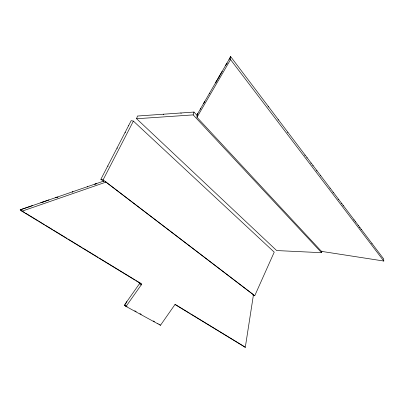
<?xml version="1.0" encoding="UTF-8"?>
<svg xmlns="http://www.w3.org/2000/svg" width="404" height="404" viewBox="0 0 404 404"><rect width="100%" height="100%" fill="white"/><g stroke="black" fill="none" stroke-linecap="round" stroke-linejoin="round"><path stroke-width="0.61" d="M196.98 117.296L230.548 59.595L230.684 56.636L383.669 258.939L383.8 261.034L321.458 251.369L196.98 117.296L197.172 114.569L230.684 56.636L229.033 59.484M126.033 306.444L141.708 284.219L140.021 282.936L124.387 305.106L126.033 306.444L160.494 325.265L174.993 304.51L245.294 347.364L253.465 294.693L105.197 181.472M197.384 115.761L193.96 112.059L137.446 116.034L136.618 118.736L276.649 250.556L321.579 252.697L321.887 251.086M321.579 252.697L193.178 114.893L193.96 112.059M215.675 82.911L216.014 82.148A5.348 3.313 4 0 0 216.231 81.709L222.205 71.291M125.346 304.424L126.866 301.586M252.899 295.112L254.732 295.768L274.225 252.141L133.391 121.104L131.169 120.65L100.889 179.275L103.904 181.568M100.889 179.275L103.076 179.891L133.391 121.104M200.308 109.151L200.707 108.459M203.566 103.51L204.833 101.323M215.701 82.537L216.201 81.674M225.583 65.453L226.922 63.135L227.24 63.463M197.172 114.569L197.909 113.297M87.481 187.012L87.744 186.653M94.824 184.557L95.147 184.108M56.903 197.192L55.661 197.617A5.08 3.954 -51.2 0 0 56.318 197.46L56.944 197.218M72.589 191.849L72.397 192.107L72.972 191.804M209.484 93.607L209.853 93.223L209.535 93.324M32.542 205.58L20.2 209.828L21.942 211.206L106.111 182.068M40.799 202.737L48.914 199.94M103.798 181.042L20.2 209.828L22.255 211.085M95.066 184.047L96.102 183.694M218.938 77.013L219.19 76.937M268.054 106.919L268.604 106.777M277.987 119.993L278.497 119.867M287.441 132.355L287.865 132.249M304.591 155.252L305.161 155.126M306.702 157.924L307.197 157.818M310.706 163.211L311.196 163.105M312.635 165.812L313.161 165.701M316.362 170.937L317.014 170.801M320.508 175.826L320.776 175.77M329.871 188.193L330.129 188.138M332.952 192.819L333.578 192.698M56.908 197.263L57.999 197.137M338.148 199.435L338.603 199.349M341.405 203.737L341.86 203.651M342.94 205.858L343.456 205.762M353.692 220.018L354.172 219.933M355.283 221.932L355.636 221.872M358.075 225.76L358.52 225.684M359.439 227.644L359.939 227.558M360.929 229.482L361.343 229.416M371.766 243.632L372.059 243.587M136.618 118.736L193.178 114.893M157.843 323.402L158.1 323.417M126.23 306.151L125.937 306.035M42.642 202.126L42.996 202.263M124.387 305.106L127.124 306.606M134.779 310.792L136.178 311.56M139.961 313.625L141.208 314.307M153.404 320.978L154.5 321.579M22.74 211.378L24.674 212.554M25.573 213.105L30.361 216.024M30.896 216.352L35.784 219.337M36.163 219.569L38.471 220.973M39.289 221.473L41.854 223.038M42.228 223.271L44.41 224.599M45.425 225.215L50.444 228.28M50.828 228.512L52.439 229.497M53.414 230.093L55.661 231.467M55.873 231.593L64.993 237.158M65.337 237.365L66.948 238.35M67.958 238.966L78.23 245.233M78.447 245.364L81.527 247.248M82.527 247.859L87.557 250.924M87.905 251.137L98.111 257.363M99.187 258.02L123.902 273.099M124.21 273.286L133.128 278.73M133.578 279.002L135.189 279.987M136.264 280.639L140.021 282.936M174.962 304.252L189.486 313.115M190.552 313.767L218.559 330.856M219.044 331.149L243.774 346.238M21.942 211.206L141.708 284.219M244.279 346.612L245.294 347.364M139.491 283.694L141.173 284.977M103.076 179.891L254.732 295.768M159.691 324.619L160.494 325.265M29.285 206.702L29.618 206.974M163.357 114.211L163.731 114.549M180.825 112.984L181.194 113.327M108.12 166.307L107.762 165.968M125.76 305.924L125.427 305.54M117.402 148.324L117.054 147.975M125.432 132.785L125.088 132.421M230.548 59.595L383.8 261.034M96.334 184.017L96.182 183.754M221.483 72.594L221.639 72.902M128.679 125.821A8.085 5.646 -80.7 0 1 128.563 125.695"/></g></svg>
